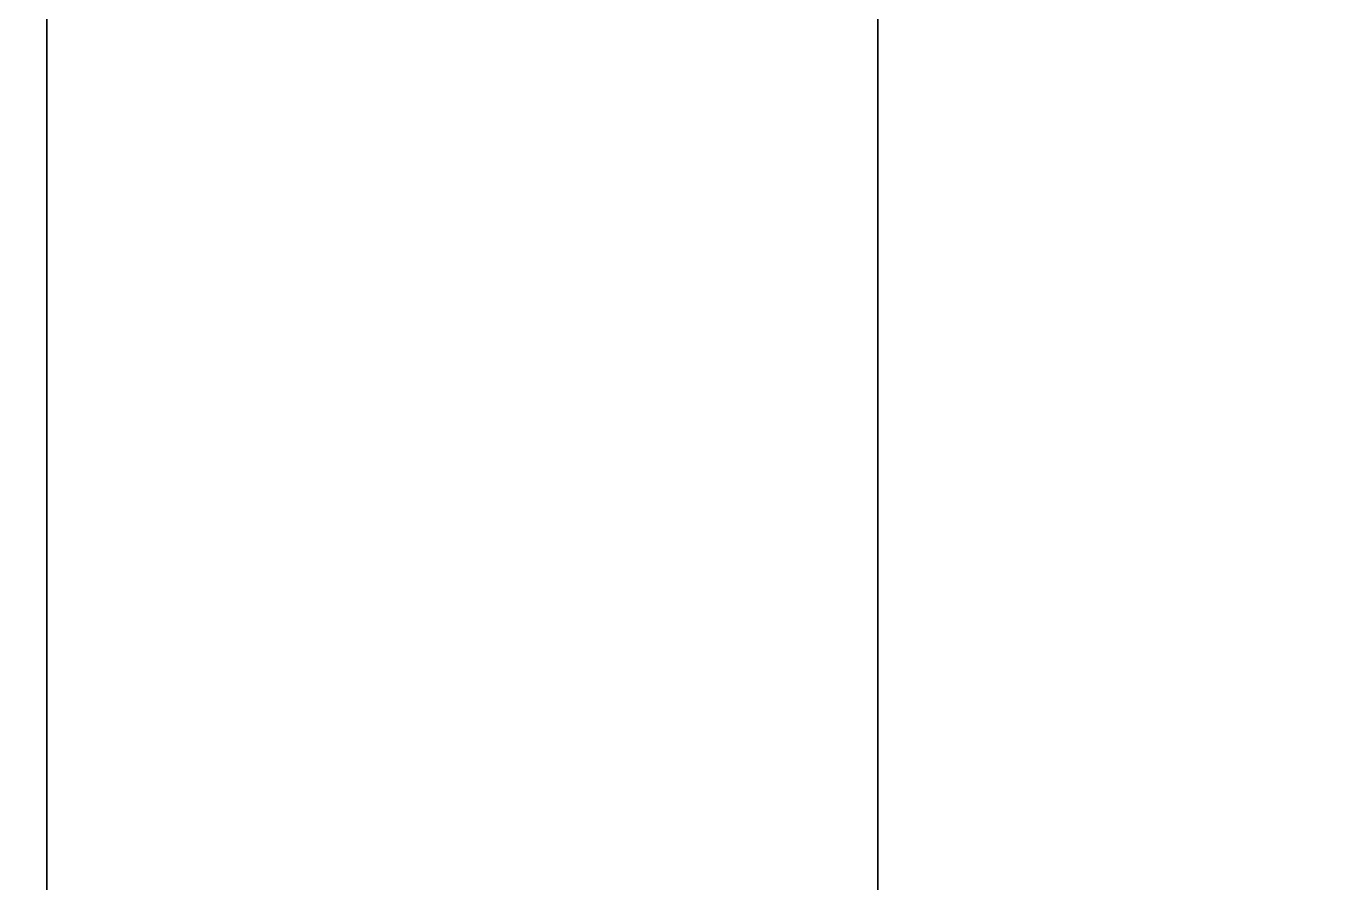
# Model space of a CAD drawing. Extents: x -2.94 to 0, y 0 to 1.37.
# Drawn here: x -0.7635 to -0.7009, y 1.1459 to 1.1871 of the extents above; entities that cross this region are included whole.
import ezdxf

# ---------------------------------------------------------------- set-up
doc = ezdxf.new("R2010")
doc.units = 0
for name, color, linetype in [('CAP_1', 49, 'CONTINUOUS'), ('CAP_1.37', 49, 'CONTINUOUS'), ('CAP_2', 49, 'CONTINUOUS'), ('CAP_2.37', 49, 'CONTINUOUS'), ('EXTRUDE_NURBS_6', 49, 'CONTINUOUS'), ('RECTANGLE_3.1', 49, 'CONTINUOUS'), ('ROUNDING_1', 49, 'CONTINUOUS'), ('ROUNDING_2', 49, 'CONTINUOUS')]:
    doc.layers.add(name, color=color, linetype=linetype)

msp = doc.modelspace()

# ---------------------------------------------------------------- meshes
at = {"layer": 'CAP_1'}
mesh = msp.add_polyface(dxfattribs=at)
corners = [(-0.03, 1.07, 0.1586), (-0.03, 1.37, 0.1586), (-0.8, 1.37, 0.1586), (-0.8, 1.07, 0.1586)]
mesh.append_faces([[corners[k] for k in face] for face in [(0, 1, 3, 3), (1, 2, 3, 3)]])
at = {"layer": 'CAP_1.37'}
mesh = msp.add_polyface(dxfattribs=at)
corners = [(-0.7225, 1.29, 1.0751), (-0.7225, 0.7709, 1.4552), (-0.7225, 0.7709, 1.3752), (-0.7225, 1.29, 0.9951)]
mesh.append_faces([[corners[k] for k in face] for face in [(3, 2, 0, 0), (2, 1, 0, 0)]])
at = {"layer": 'CAP_2'}
mesh = msp.add_polyface(dxfattribs=at)
corners = [(-0.03, 1.07, 0.1906), (-0.03, 1.37, 0.1906), (-0.8, 1.37, 0.1906), (-0.8, 1.07, 0.1906)]
mesh.append_faces([[corners[k] for k in face] for face in [(3, 2, 0, 0), (2, 1, 0, 0)]])
at = {"layer": 'CAP_2.37'}
mesh = msp.add_polyface(dxfattribs=at)
corners = [(-0.7625, 1.29, 1.0751), (-0.7625, 0.7709, 1.4552), (-0.7625, 0.7709, 1.3752), (-0.7625, 1.29, 0.9951)]
mesh.append_faces([[corners[k] for k in face] for face in [(0, 1, 2, 2), (0, 2, 3, 3)]])
at = {"layer": 'EXTRUDE_NURBS_6'}
mesh = msp.add_polyface(dxfattribs=at)
corners = [(-0.7225, 1.29, 1.0751), (-0.7225, 0.7709, 1.4552), (-0.7225, 0.7709, 1.3752), (-0.7225, 1.29, 0.9951), (-0.7625, 1.29, 1.0751), (-0.7625, 0.7709, 1.4552), (-0.7625, 0.7709, 1.3752), (-0.7625, 1.29, 0.9951)]
mesh.append_faces([[corners[k] for k in face] for face in [(0, 1, 5, 4), (1, 2, 6, 5), (2, 3, 7, 6), (3, 0, 4, 7)]])
at = {"layer": 'RECTANGLE_3.1'}
mesh = msp.add_polyface(dxfattribs=at)
corners = [(-0.029, 1.069, 0.1596), (-0.029, 1.371, 0.1596), (-0.801, 1.371, 0.1596), (-0.801, 1.069, 0.1596), (-0.029, 1.069, 0.1896), (-0.029, 1.371, 0.1896), (-0.801, 1.371, 0.1896), (-0.801, 1.069, 0.1896)]
mesh.append_faces([[corners[k] for k in face] for face in [(0, 4, 5, 1), (1, 5, 6, 2), (2, 6, 7, 3), (3, 7, 4, 0)]])
at = {"layer": 'ROUNDING_1'}
mesh = msp.add_polyface(dxfattribs=at)
corners = [(-0.029, 1.069, 0.1596), (-0.029, 1.371, 0.1596), (-0.801, 1.371, 0.1596), (-0.801, 1.069, 0.1596), (-0.03, 1.07, 0.1586), (-0.03, 1.37, 0.1586), (-0.8, 1.37, 0.1586), (-0.8, 1.07, 0.1586)]
mesh.append_faces([[corners[k] for k in face] for face in [(0, 1, 5, 4), (1, 2, 6, 5), (2, 3, 7, 6), (3, 0, 4, 7)]])
at = {"layer": 'ROUNDING_2'}
mesh = msp.add_polyface(dxfattribs=at)
corners = [(-0.029, 1.069, 0.1896), (-0.029, 1.371, 0.1896), (-0.801, 1.371, 0.1896), (-0.801, 1.069, 0.1896), (-0.03, 1.07, 0.1906), (-0.03, 1.37, 0.1906), (-0.8, 1.37, 0.1906), (-0.8, 1.07, 0.1906)]
mesh.append_faces([[corners[k] for k in face] for face in [(0, 4, 5, 1), (1, 5, 6, 2), (2, 6, 7, 3), (3, 7, 4, 0)]])

doc.saveas('drawing.dxf')
